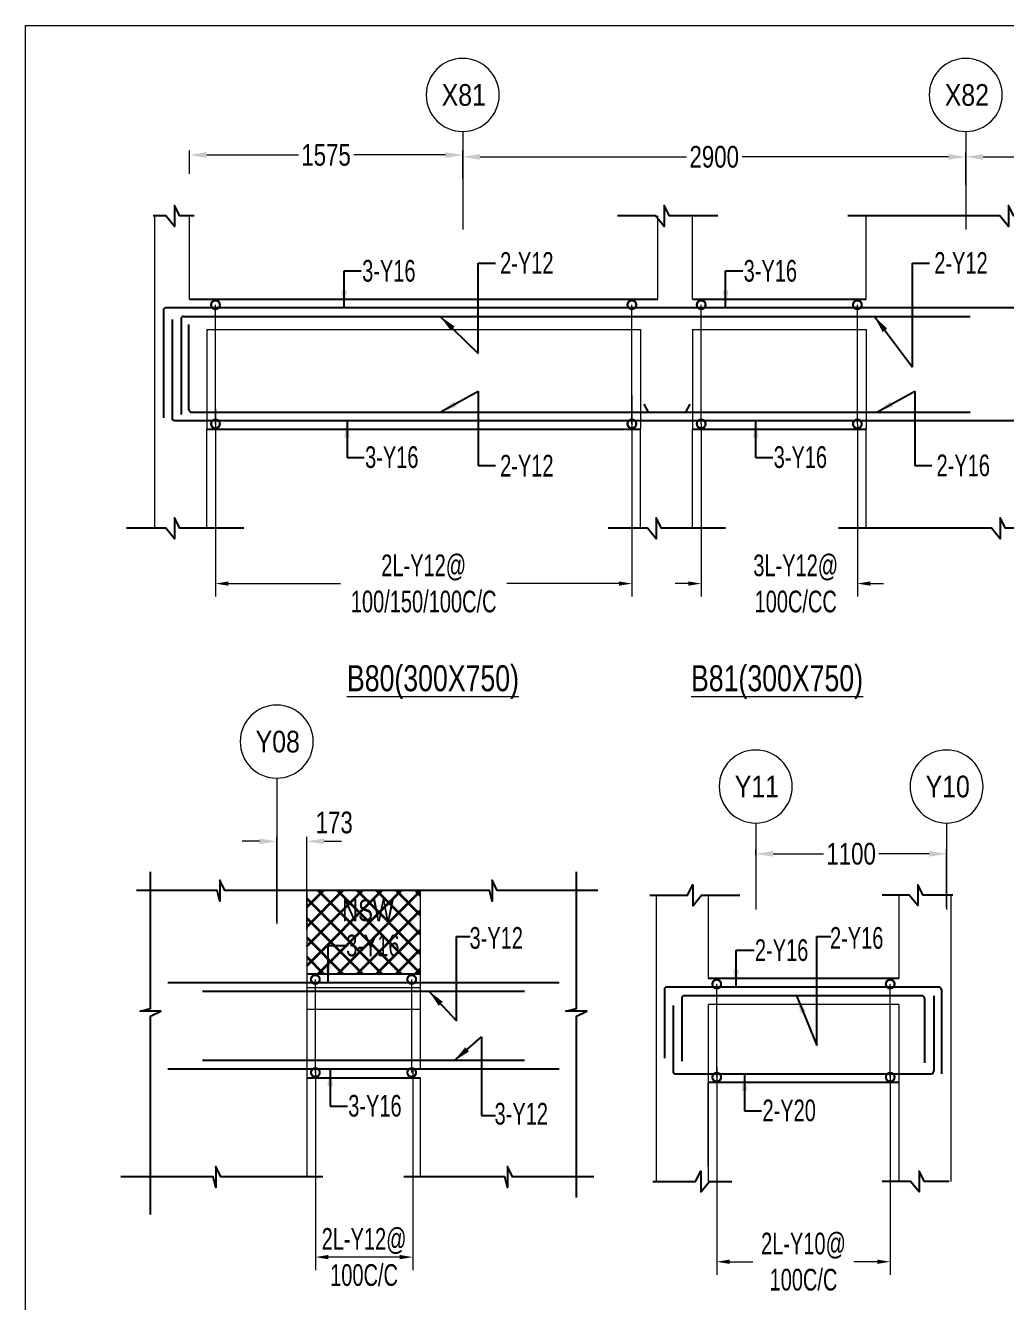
# Model space of a CAD drawing. Header units: millimetres. Extents: x -2697 to 288508, y -1308 to 60928.
# Drawn here: x 83126 to 88775, y 23376 to 30731 of the extents above; entities that cross this region are included whole.
import ezdxf
from ezdxf.enums import TextEntityAlignment as Align

# ---------------------------------------------------------------- set-up
doc = ezdxf.new("R2010")
doc.units = ezdxf.units.MM
doc.header["$LTSCALE"] = 100
for name, pattern in [('ACAD_ISO04W100', [30, 24, -3, 0, -3]), ('CONTINOUS', [0]), ('CONTINU', [0]), ('HIDDEN', [0.375, 0.25, -0.125])]:
    doc.linetypes.add(name, pattern=pattern)
doc.layers.get('Defpoints').update_dxf_attribs({"color": 1, "lineweight": 0})
for name, color, linetype in [('-S-ARROW', 253, 'Continuous'), ('-S-MISC', 8, 'Continuous'), ('-STR-BEAM', 7, 'CONTINU'), ('-STR-REINF', 3, 'Continuous'), ('-STR-TEXT', 6, 'Continuous')]:
    doc.layers.add(name, color=color, linetype=linetype)
for name, color, linetype, lineweight in [('-S-STIRUP', 11, 'Continuous', 9), ('-S-TEXT', 6, 'Continuous', 0), ('-STR-COLUMN', 5, 'HIDDEN', 13), ('-STR-RF-DIM', 252, 'CONTINOUS', 20), ('A-ANNO-GRID-LINE', 252, 'ACAD_ISO04W100', 20), ('A-ANNO-GRID-TEXT', 13, 'Continuous', 15), ('GRID DIM', 252, 'Continuous', 9), ('S-COL HATCH', 9, 'Continuous', 35), ('SEC TEXT', 9, 'Continuous', 18), ('SLAB LINE', 254, 'HIDDEN', 20)]:
    doc.layers.add(name, color=color, linetype=linetype, lineweight=lineweight)
doc.styles.add('BEAM-LS', font='romans.shx', dxfattribs={"width": 0.8})
doc.styles.add('Dim.s & Anno.(Misc.)', font='ARIALN.TTF')
doc.styles.add('SOBHA', font='swisscl.ttf', dxfattribs={"width": 0.9})
doc.styles.add('sobha.sed', font='swisscl.ttf')
doc.dimstyles.new('S-50', dxfattribs={"dimscale": 50, "dimtxt": 2.5, "dimasz": 2, "dimexe": 0.5, "dimexo": 0.25, "dimgap": 0.25, "dimtad": 0, "dimdec": 0, "dimrnd": 0.0005, "dimzin": 0, "dimdsep": 46, "dimtxsty": 'sobha.sed', "dimblk": 'OBLIQUE', "dimcen": 0.09, "dimclrd": 8, "dimclre": 8, "dimclrt": 6, "dimadec": 0, "dimazin": 0, "dimtfac": 1, "dimtdec": 0, "dimtofl": 0, "dimtmove": 2, "dimatfit": 3, "dimfxl": 0.18, "dimtolj": 1, "dimtzin": 0, "dimlwd": -1, "dimlwe": -1, "dimarcsym": 0})
doc.dimstyles.new('S-DIM50', dxfattribs={"dimscale": 50, "dimtxt": 2.5, "dimasz": 1.5, "dimexe": 1.5, "dimexo": 1, "dimgap": 0.5, "dimtad": 0, "dimdec": 0, "dimzin": 0, "dimdsep": 46, "dimtxsty": 'SOBHA', "dimcen": 0.09, "dimclrd": 256, "dimclre": 256, "dimclrt": 6, "dimadec": 5, "dimazin": 0, "dimtfac": 1, "dimtdec": 0, "dimtofl": 0, "dimtmove": 0, "dimatfit": 3, "dimfxl": 0.18, "dimtolj": 1, "dimtzin": 0, "dimlwd": -1, "dimlwe": -1, "dimarcsym": 0})
doc.dimstyles.new('STIRUP', dxfattribs={"dimscale": 50, "dimtxt": 2.5, "dimasz": 2.2, "dimexe": 0, "dimexo": 0, "dimgap": 0.5, "dimtad": 0, "dimdec": 0, "dimzin": 0, "dimdsep": 46, "dimtxsty": 'BEAM-LS', "dimblk": 'DOTSMALL', "dimcen": 0.09, "dimclrd": 256, "dimclre": 256, "dimclrt": 256, "dimadec": 5, "dimazin": 0, "dimtfac": 1, "dimtdec": 0, "dimtofl": 0, "dimtmove": 0, "dimatfit": 3, "dimldrblk": 'DOTSMALL', "dimfxl": 0, "dimfxlon": 1, "dimtolj": 1, "dimtzin": 0, "dimlwd": -1, "dimlwe": -1, "dimarcsym": 0})

# ---------------------------------------------------------------- blocks, each defined once
blk = doc.blocks.new('_Oblique')
at = {"color": 0, "linetype": 'ByBlock', "lineweight": -2}
blk.add_line((-0.5, -0.5), (0.5, 0.5), dxfattribs=at)
blk = doc.blocks.new('*D182')
at = {"layer": '-STR-RF-DIM', "transparency": 16777216}
for p, q in [((87110.9, 24725.6), (87110.9, 23529.8)), ((88111.1, 24680.4), (88111.1, 23529.8)), ((87185.9, 23604.8), (87319.9, 23604.8)), ((88036.1, 23604.8), (87902.1, 23604.8))]:
    blk.add_line(p, q, dxfattribs=at)
for points in [[(87185.9, 23617.3), (87185.9, 23592.3), (87110.9, 23604.8)], [(88036.1, 23617.3), (88036.1, 23592.3), (88111.1, 23604.8)]]:
    blk.add_solid(points, dxfattribs=at)
at = {"layer": 'Defpoints', "color": 0, "transparency": 16777216}
for p in [(87110.9, 24725.6, 178586.6), (88111.1, 24680.4, 0), (88111.1, 23604.8)]:
    blk.add_point(p, dxfattribs=at)
at = {"layer": '-STR-RF-DIM', "color": 6, "transparency": 16777216, "insert": (87611, 23604.8), "char_height": 125, "attachment_point": 5, "style": 'SOBHA'}
blk.add_mtext('\\A1;2L-Y10@\\P100C/C', dxfattribs=at)
blk = doc.blocks.new('_DotSmall')
at = {"color": 0, "linetype": 'ByBlock', "const_width": 0.5}
blk.add_lwpolyline([(-0.0625, 0, 1), (0.0625, 0, 1)], format="xyb", close=True, dxfattribs=at)
blk = doc.blocks.new('*D183')
at = {"layer": '-S-STIRUP', "ltscale": 100, "transparency": 16777216}
blk.add_line((87110.9, 24668.6), (87110.9, 25205.4), dxfattribs=at)
at = {"layer": 'Defpoints', "color": 0, "linetype": 'CONTINU', "ltscale": 100, "transparency": 16777216}
for p in [(87110.9, 25205.4), (87110.9, 25205.4), (87110.9, 24668.6)]:
    blk.add_point(p, dxfattribs=at)
at = {"layer": '-S-STIRUP', "linetype": 'CONTINU', "ltscale": 100, "transparency": 16777216, "xscale": 100, "yscale": 100, "zscale": 100}
for p, rotation in [((87110.9, 25205.4), 90), ((87110.9, 24668.6), 270)]:
    blk.add_blockref('_DotSmall', p, dxfattribs=dict(at, rotation=rotation))
blk = doc.blocks.new('*D184')
at = {"layer": '-S-STIRUP', "ltscale": 100, "transparency": 16777216}
blk.add_line((88111.1, 24668.6), (88111.1, 25205.4), dxfattribs=at)
at = {"layer": 'Defpoints', "color": 0, "linetype": 'CONTINU', "ltscale": 100, "transparency": 16777216}
for p in [(88111.1, 25205.4), (88111.1, 25205.4), (88111.1, 24668.6)]:
    blk.add_point(p, dxfattribs=at)
at = {"layer": '-S-STIRUP', "linetype": 'CONTINU', "ltscale": 100, "transparency": 16777216, "xscale": 100, "yscale": 100, "zscale": 100}
for p, rotation in [((88111.1, 25205.4), 90), ((88111.1, 24668.6), 270)]:
    blk.add_blockref('_DotSmall', p, dxfattribs=dict(at, rotation=rotation))
blk = doc.blocks.new('A-SYMB_Grid')
blk.add_circle((0, 0), 4.21)
at = {"style": 'Dim.s & Anno.(Misc.)'}
blk.add_attdef('GRID', text='', height=3, dxfattribs=at).set_placement((0, 0), align=Align.MIDDLE_CENTER)
blk = doc.blocks.new('*D289')
at = {"layer": 'Defpoints', "color": 0, "transparency": 16777216}
for p in [(87335.7, 25936.2, 0), (88435.7, 25955.9), (88435.7, 25634.6, 0)]:
    blk.add_point(p, dxfattribs=at)
at = {"layer": 'GRID DIM', "transparency": 16777216}
for p, q in [((87335.7, 25948.7), (87335.7, 25980.9)), ((88435.7, 25647.1), (88435.7, 25980.9)), ((87435.7, 25955.9), (87726.3, 25955.9)), ((88335.7, 25955.9), (88045.1, 25955.9))]:
    blk.add_line(p, q, dxfattribs=at)
for points in [[(87435.7, 25972.6), (87435.7, 25939.3), (87335.7, 25955.9)], [(88335.7, 25972.6), (88335.7, 25939.3), (88435.7, 25955.9)]]:
    blk.add_solid(points, dxfattribs=at)
at = {"layer": 'GRID DIM', "color": 13, "transparency": 16777216, "insert": (87885.7, 25955.9), "char_height": 125, "attachment_point": 5, "style": 'sobha.sed'}
blk.add_mtext('\\A1;1100', dxfattribs=at)
blk = doc.blocks.new('*D539')
at = {"layer": '-STR-RF-DIM', "transparency": 16777216}
for p, q in [((85358.8, 24715.1), (85358.8, 23556.5)), ((84797.3, 24707.1), (84797.3, 23556.5)), ((85283.8, 23631.5), (84872.3, 23631.5))]:
    blk.add_line(p, q, dxfattribs=at)
for points in [[(84872.3, 23644), (84872.3, 23619), (84797.3, 23631.5)], [(85283.8, 23644), (85283.8, 23619), (85358.8, 23631.5)]]:
    blk.add_solid(points, dxfattribs=at)
at = {"layer": 'Defpoints', "color": 0, "transparency": 16777216}
for p in [(85358.8, 24715.1, 0), (84797.3, 24707.1, 0), (84797.3, 23631.5)]:
    blk.add_point(p, dxfattribs=at)
at = {"layer": '-STR-RF-DIM', "color": 6, "transparency": 16777216, "insert": (85078, 23631.5), "char_height": 125, "attachment_point": 5, "style": 'SOBHA'}
blk.add_mtext('\\A1;2L-Y12@\\P100C/C', dxfattribs=at)
blk = doc.blocks.new('*D540')
at = {"layer": '-S-STIRUP', "ltscale": 100, "transparency": 16777216}
blk.add_line((85352.5, 24695.4), (85352.5, 25232.1), dxfattribs=at)
at = {"layer": 'Defpoints', "color": 0, "linetype": 'CONTINU', "ltscale": 100, "transparency": 16777216}
for p in [(85352.5, 25232.1), (85352.5, 25232.1), (85352.5, 24695.4)]:
    blk.add_point(p, dxfattribs=at)
at = {"layer": '-S-STIRUP', "linetype": 'CONTINU', "ltscale": 100, "transparency": 16777216, "xscale": 100, "yscale": 100, "zscale": 100}
for p, rotation in [((85352.5, 25232.1), 90), ((85352.5, 24695.4), 270)]:
    blk.add_blockref('_DotSmall', p, dxfattribs=dict(at, rotation=rotation))
blk = doc.blocks.new('*D541')
at = {"layer": '-S-STIRUP', "ltscale": 100, "transparency": 16777216}
blk.add_line((84797.3, 24695.4), (84797.3, 25232.1), dxfattribs=at)
at = {"layer": 'Defpoints', "color": 0, "linetype": 'CONTINU', "ltscale": 100, "transparency": 16777216}
for p in [(84797.3, 25232.1), (84797.3, 25232.1), (84797.3, 24695.4)]:
    blk.add_point(p, dxfattribs=at)
at = {"layer": '-S-STIRUP', "linetype": 'CONTINU', "ltscale": 100, "transparency": 16777216, "xscale": 100, "yscale": 100, "zscale": 100}
for p, rotation in [((84797.3, 25232.1), 90), ((84797.3, 24695.4), 270)]:
    blk.add_blockref('_DotSmall', p, dxfattribs=dict(at, rotation=rotation))
blk = doc.blocks.new('*D542')
at = {"layer": 'Defpoints', "color": 0, "transparency": 16777216}
for p in [(84574.4, 26028.2), (84574.4, 25552.4), (84747.3, 25504.7)]:
    blk.add_point(p, dxfattribs=at)
at = {"layer": 'GRID DIM', "transparency": 16777216}
for p, q in [((84574.4, 25564.9), (84574.4, 26053.2)), ((84747.3, 25517.2), (84747.3, 26053.2)), ((84474.4, 26028.2), (84374.4, 26028.2)), ((84847.3, 26028.2), (84947.3, 26028.2))]:
    blk.add_line(p, q, dxfattribs=at)
for points in [[(84474.4, 26044.9), (84474.4, 26011.6), (84574.4, 26028.2)], [(84847.3, 26044.9), (84847.3, 26011.6), (84747.3, 26028.2)]]:
    blk.add_solid(points, dxfattribs=at)
at = {"layer": 'GRID DIM', "color": 13, "transparency": 16777216, "insert": (84905.9, 26136), "char_height": 125, "attachment_point": 5, "style": 'sobha.sed'}
blk.add_mtext('\\A1;173', dxfattribs=at)
blk = doc.blocks.new('*D627')
at = {"layer": 'Defpoints', "color": 0, "transparency": 16777216}
for p in [(85646.5, 29984.3), (84071.4, 29863.5), (85646.5, 29837.3)]:
    blk.add_point(p, dxfattribs=at)
at = {"layer": 'GRID DIM', "transparency": 16777216}
for p, q in [((84071.4, 29876), (84071.4, 30009.3)), ((85646.5, 29849.8), (85646.5, 30009.3)), ((84171.4, 29984.3), (84699.7, 29984.3)), ((85546.5, 29984.3), (85018.2, 29984.3))]:
    blk.add_line(p, q, dxfattribs=at)
for points in [[(84171.4, 30000.9), (84171.4, 29967.6), (84071.4, 29984.3)], [(85546.5, 30000.9), (85546.5, 29967.6), (85646.5, 29984.3)]]:
    blk.add_solid(points, dxfattribs=at)
at = {"layer": 'GRID DIM', "color": 13, "transparency": 16777216, "insert": (84859, 29984.3), "char_height": 125, "attachment_point": 5, "style": 'sobha.sed'}
blk.add_mtext('\\A1;1575', dxfattribs=at)
blk = doc.blocks.new('*D628')
at = {"layer": 'Defpoints', "color": 0, "transparency": 16777216}
for p in [(88546.5, 29973.3), (85646.5, 29918), (88546.5, 29799.1)]:
    blk.add_point(p, dxfattribs=at)
at = {"layer": 'GRID DIM', "transparency": 16777216}
for p, q in [((85646.5, 29930.5), (85646.5, 29998.3)), ((85746.5, 29973.3), (86935.7, 29973.3)), ((88446.5, 29973.3), (87257.3, 29973.3)), ((88546.5, 29811.6), (88546.5, 29998.3))]:
    blk.add_line(p, q, dxfattribs=at)
for points in [[(85746.5, 29990), (85746.5, 29956.6), (85646.5, 29973.3)], [(88446.5, 29990), (88446.5, 29956.6), (88546.5, 29973.3)]]:
    blk.add_solid(points, dxfattribs=at)
at = {"layer": 'GRID DIM', "color": 13, "transparency": 16777216, "insert": (87096.5, 29973.3), "char_height": 125, "attachment_point": 5, "style": 'sobha.sed'}
blk.add_mtext('\\A1;2900', dxfattribs=at)
blk = doc.blocks.new('*D629')
at = {"layer": 'Defpoints', "color": 0, "transparency": 16777216}
for p in [(91996.5, 29973.3), (88546.5, 29918), (91996.5, 29799.1)]:
    blk.add_point(p, dxfattribs=at)
at = {"layer": 'GRID DIM', "transparency": 16777216}
for p, q in [((88546.5, 29930.5), (88546.5, 29998.3)), ((88646.5, 29973.3), (90110.6, 29973.3)), ((91896.5, 29973.3), (90432.4, 29973.3)), ((91996.5, 29811.6), (91996.5, 29998.3))]:
    blk.add_line(p, q, dxfattribs=at)
for points in [[(88646.5, 29990), (88646.5, 29956.6), (88546.5, 29973.3)], [(91896.5, 29990), (91896.5, 29956.6), (91996.5, 29973.3)]]:
    blk.add_solid(points, dxfattribs=at)
at = {"layer": 'GRID DIM', "color": 13, "transparency": 16777216, "insert": (90271.5, 29973.3), "char_height": 125, "attachment_point": 5, "style": 'sobha.sed'}
blk.add_mtext('\\A1;3450', dxfattribs=at)
blk = doc.blocks.new('*D609')
at = {"layer": '-S-STIRUP', "ltscale": 100, "transparency": 16777216}
blk.add_line((84221.4, 28434.3), (84221.4, 29121), dxfattribs=at)
at = {"layer": 'Defpoints', "color": 0, "linetype": 'CONTINU', "ltscale": 100, "transparency": 16777216}
for p in [(84221.4, 29121), (84221.4, 29121), (84221.4, 28434.3)]:
    blk.add_point(p, dxfattribs=at)
at = {"layer": '-S-STIRUP', "linetype": 'CONTINU', "ltscale": 100, "transparency": 16777216, "xscale": 100, "yscale": 100, "zscale": 100}
for p, rotation in [((84221.4, 29121), 90), ((84221.4, 28434.3), 270)]:
    blk.add_blockref('_DotSmall', p, dxfattribs=dict(at, rotation=rotation))
blk = doc.blocks.new('*D610')
at = {"layer": '-S-STIRUP', "ltscale": 100, "transparency": 16777216}
blk.add_line((87021.4, 28434.3), (87021.4, 29121), dxfattribs=at)
at = {"layer": 'Defpoints', "color": 0, "linetype": 'CONTINU', "ltscale": 100, "transparency": 16777216}
for p in [(87021.4, 29121), (87021.4, 29121), (87021.4, 28434.3)]:
    blk.add_point(p, dxfattribs=at)
at = {"layer": '-S-STIRUP', "linetype": 'CONTINU', "ltscale": 100, "transparency": 16777216, "xscale": 100, "yscale": 100, "zscale": 100}
for p, rotation in [((87021.4, 29121), 90), ((87021.4, 28434.3), 270)]:
    blk.add_blockref('_DotSmall', p, dxfattribs=dict(at, rotation=rotation))
blk = doc.blocks.new('*D619')
at = {"layer": '-S-STIRUP', "ltscale": 100, "transparency": 16777216}
blk.add_line((87921.7, 28434.3), (87921.7, 29121), dxfattribs=at)
at = {"layer": 'Defpoints', "color": 0, "linetype": 'CONTINU', "ltscale": 100, "transparency": 16777216}
for p in [(87921.7, 29121), (87921.7, 29121), (87921.7, 28434.3)]:
    blk.add_point(p, dxfattribs=at)
at = {"layer": '-S-STIRUP', "linetype": 'CONTINU', "ltscale": 100, "transparency": 16777216, "xscale": 100, "yscale": 100, "zscale": 100}
for p, rotation in [((87921.7, 29121), 90), ((87921.7, 28434.3), 270)]:
    blk.add_blockref('_DotSmall', p, dxfattribs=dict(at, rotation=rotation))
blk = doc.blocks.new('*D620')
at = {"layer": '-S-STIRUP', "ltscale": 100, "transparency": 16777216}
blk.add_line((86621.7, 28434.3), (86621.7, 29121), dxfattribs=at)
at = {"layer": 'Defpoints', "color": 0, "linetype": 'CONTINU', "ltscale": 100, "transparency": 16777216}
for p in [(86621.7, 29121), (86621.7, 29121), (86621.7, 28434.3)]:
    blk.add_point(p, dxfattribs=at)
at = {"layer": '-S-STIRUP', "linetype": 'CONTINU', "ltscale": 100, "transparency": 16777216, "xscale": 100, "yscale": 100, "zscale": 100}
for p, rotation in [((86621.7, 29121), 90), ((86621.7, 28434.3), 270)]:
    blk.add_blockref('_DotSmall', p, dxfattribs=dict(at, rotation=rotation))
blk = doc.blocks.new('*D621')
at = {"layer": '-STR-RF-DIM', "transparency": 16777216}
for p, q in [((86621.7, 28597.3), (86621.7, 27438.9)), ((84221.4, 28522), (84221.4, 27438.9)), ((84296.4, 27513.9), (84942.4, 27513.9)), ((86546.7, 27513.9), (85900.8, 27513.9))]:
    blk.add_line(p, q, dxfattribs=at)
for points in [[(84296.4, 27526.4), (84296.4, 27501.4), (84221.4, 27513.9)], [(86546.7, 27526.4), (86546.7, 27501.4), (86621.7, 27513.9)]]:
    blk.add_solid(points, dxfattribs=at)
at = {"layer": 'Defpoints', "color": 0, "transparency": 16777216}
for p in [(86621.7, 28597.3, 178586.6), (84221.4, 28522, 0), (84221.4, 27513.9)]:
    blk.add_point(p, dxfattribs=at)
at = {"layer": '-STR-RF-DIM', "color": 6, "transparency": 16777216, "insert": (85421.6, 27513.9), "char_height": 125, "attachment_point": 5, "style": 'SOBHA'}
blk.add_mtext('\\A1;2L-Y12@\\P100/150/100C/C', dxfattribs=at)
blk = doc.blocks.new('*D622')
at = {"layer": '-STR-RF-DIM', "transparency": 16777216}
for p, q in [((87021.4, 28434.3), (87021.4, 27438.9)), ((87921.7, 28434.4), (87921.7, 27438.9)), ((86946.4, 27513.9), (86871.4, 27513.9)), ((87996.7, 27513.9), (88071.7, 27513.9))]:
    blk.add_line(p, q, dxfattribs=at)
for points in [[(86946.4, 27526.4), (86946.4, 27501.4), (87021.4, 27513.9)], [(87996.7, 27526.4), (87996.7, 27501.4), (87921.7, 27513.9)]]:
    blk.add_solid(points, dxfattribs=at)
at = {"layer": 'Defpoints', "color": 0, "transparency": 16777216}
for p in [(87021.4, 28434.3, 0), (87921.7, 28434.4, 178586.6), (87021.4, 27513.9)]:
    blk.add_point(p, dxfattribs=at)
at = {"layer": '-STR-RF-DIM', "color": 6, "transparency": 16777216, "insert": (87566.2, 27513.9), "char_height": 125, "attachment_point": 5, "style": 'SOBHA'}
blk.add_mtext('\\A1;3L-Y12@\\P100C/CC', dxfattribs=at)

msp = doc.modelspace()

# ---------------------------------------------------------------- hatches: boundary and pattern name
at = {"layer": 'S-COL HATCH'}
h = msp.add_hatch(dxfattribs=at)
h.set_pattern_fill('ANSI37', color=8, scale=25)
h.set_pattern_definition([(45, (263479.53, -26300.28), (-56.1266, 56.1266), []), (135, (263479.53, -26300.28), (-56.1266, -56.1266), [])])
h.paths.add_polyline_path([(84747.31, 25265.1), (85402.26, 25265.1), (85402.26, 25744.2), (84747.31, 25744.2)])

# ---------------------------------------------------------------- linework, layer by layer
at = {"layer": '-S-MISC', "linetype": 'ByBlock', "ltscale": 1000}
for points in [[(84098.45, 29633.1), (84016.47, 29633.1), (83985.6, 29692.76), (83985.6, 29572.59), (83935.75, 29633.1), (83861.37, 29633.1)], [(87117.69, 29633.1), (86839.46, 29633.1), (86808.59, 29692.76), (86808.59, 29572.59), (86758.74, 29633.1), (86539.56, 29633.1)], [(90116.41, 29633.1), (88822.74, 29633.1), (88791.87, 29692.76), (88791.87, 29572.59), (88742.02, 29633.1), (87867.56, 29633.1)], [(84384.95, 27833.1), (84016.72, 27833.1), (83985.86, 27892.76), (83985.86, 27772.59), (83936, 27833.1), (83708.82, 27833.1)], [(87160.91, 27833.1), (86792.68, 27833.1), (86761.81, 27892.76), (86761.81, 27772.59), (86711.96, 27833.1), (86484.78, 27833.1)], [(90159.63, 27833.1), (88775.96, 27833.1), (88745.09, 27892.76), (88745.09, 27772.59), (88695.24, 27833.1), (87812.77, 27833.1)]]:
    msp.add_lwpolyline(points, dxfattribs=at)
for points, elevation in [([(83847.31, 23876.25), (83847.31, 25020.86), (83906.97, 25049.33), (83786.8, 25049.33), (83847.31, 25064.48), (83847.31, 25852.3)], 0), ([(86302.26, 23974.2), (86302.26, 25020.86), (86361.92, 25049.33), (86241.75, 25049.33), (86302.26, 25064.48), (86302.26, 25852.3)], 0), ([(85402.26, 25744.2), (84275.25, 25744.2), (84246.78, 25803.86), (84246.78, 25683.7), (84231.63, 25744.2), (83765.72, 25744.2)], 0), ([(86424.69, 25744.2), (85844.78, 25744.2), (85816.31, 25803.86), (85816.31, 25683.7), (85801.16, 25744.2), (85306.42, 25744.2)], 0), ([(86725.93, 25717.45), (86942.47, 25717.45), (86973.33, 25777.11), (86973.33, 25656.95), (87023.19, 25717.45), (87244.39, 25717.45)], 178586.59), ([(88471.05, 25718.04), (88301.62, 25718.04), (88270.75, 25777.7), (88270.75, 25657.54), (88220.9, 25718.04), (88065.23, 25718.04)], 178586.59), ([(84841.12, 24094.2), (84251.79, 24094.2), (84223.32, 24153.86), (84223.32, 24033.7), (84208.17, 24094.2), (83675.18, 24094.2)], 0), ([(86403.21, 24094.2), (85933.03, 24094.2), (85904.57, 24153.86), (85904.57, 24033.7), (85889.42, 24094.2), (85306.42, 24094.2)], 0), ([(86742.39, 24067.45), (86989.25, 24067.45), (87020.12, 24127.11), (87020.12, 24006.95), (87069.97, 24067.45), (87197.15, 24067.45)], 178586.59), ([(88450.66, 24067.82), (88308.29, 24067.82), (88277.42, 24127.48), (88277.42, 24007.31), (88227.57, 24067.82), (88065.23, 24067.82)], 178586.59)]:
    msp.add_lwpolyline(points, dxfattribs=dict(at, elevation=elevation))
at = {"layer": '-STR-BEAM'}
for p, q in [((84071.44, 29154), (86771.44, 29154)), ((86971.44, 29154), (87971.44, 29154)), ((84171.44, 28404), (86671.44, 28404)), ((86971.44, 28404), (87971.44, 28404)), ((84747.31, 25265.1, 0), (85402.26, 25265.1, 0)), ((88161.08, 25238.35, 178586.59), (87061.08, 25238.35, 178586.59)), ((84747.31, 24665.1, 0), (85402.26, 24665.1, 0)), ((88161.08, 24638.35, 178586.59), (87061.08, 24638.35, 178586.59))]:
    msp.add_line(p, q, dxfattribs=at)
at = {"layer": '-STR-COLUMN', "linetype": 'Continuous', "ltscale": 10}
for p, q in [((83871.44, 28404), (83871.44, 29633.1)), ((84071.44, 29154), (84071.44, 29633.1)), ((86771.44, 29154), (86771.44, 29633.1)), ((86971.44, 29154), (86971.44, 29633.1)), ((87971.44, 29154), (87971.44, 29633.1)), ((83871.44, 27833.1), (83871.44, 28404)), ((84171.44, 27833.1), (84171.44, 28404)), ((86671.44, 27833.1), (86671.44, 28404)), ((86971.44, 27833.1), (86971.44, 28404)), ((87971.44, 27833.1), (87971.44, 28404)), ((84747.31, 25744.2, 0), (84747.31, 25265.1, 0)), ((85402.26, 25744.2, 0), (85402.26, 25265.1, 0)), ((86761.08, 25717.45, 178586.59), (86761.08, 24067.45, 178586.59)), ((87061.08, 25717.45, 178586.59), (87061.08, 25238.35, 178586.59)), ((88161.08, 25717.45, 178586.59), (88161.08, 25238.35, 178586.59)), ((88461.08, 25717.45, 178586.59), (88461.08, 24067.45, 178586.59)), ((84747.31, 24665.1, 0), (84747.31, 24094.2, 0)), ((85402.26, 24665.1, 0), (85402.26, 24094.2, 0)), ((87061.08, 24638.35, 178586.59), (87061.08, 24067.45, 178586.59)), ((87061.08, 24638.35, 178586.59), (87061.08, 24067.45, 178586.59)), ((87061.08, 24156.54, 178586.59), (87061.08, 24635.64, 178586.59)), ((88161.08, 24638.35, 178586.59), (88161.08, 24067.45, 178586.59))]:
    msp.add_line(p, q, dxfattribs=at)
at = {"layer": '-STR-REINF', "ltscale": 10}
for p, q in [((83921.33, 29089, 0), (83921.33, 28469.7, 0)), ((99726.3, 29104, 0), (83936.33, 29104, 0)), ((84037.9, 29054, 0), (88571.31, 29054, 0)), ((83971.33, 29035.08, 0), (83971.33, 28469, 0)), ((84022.9, 29039, 0), (84022.9, 28487.55, 0)), ((84068.78, 28516.29, 0), (84068.78, 29008.13, 0)), ((86717.87, 28501.29, 0), (86692.31, 28548.5)), ((86933.17, 28501.29, 0), (86958.73, 28548.5)), ((84083.78, 28501.29, 0), (88571.31, 28501.29, 0)), ((83986.33, 28454, 0), (99676.3, 28454, 0)), ((83947.31, 25215.1, 0), (86202.26, 25215.1, 0)), ((84147.31, 25165.1, 0), (86002.26, 25165.1, 0)), ((86809.08, 25173.35, 178586.59), (86809.08, 24777.52, 178586.59)), ((88390.67, 25188.35, 178586.59), (86824.08, 25188.35, 178586.59)), ((88405.67, 25173.35, 178586.59), (88405.67, 24687.69, 178586.59)), ((86859.08, 25082.52, 178586.59), (86859.08, 24703.35, 178586.59)), ((86909.08, 25123.35, 178586.59), (86909.08, 24760.39, 178586.59)), ((88292.75, 25138.35, 178586.59), (86924.08, 25138.35, 178586.59)), ((88307.75, 25123.35, 178586.59), (88307.75, 24752.13, 178586.59)), ((88362.35, 25138.35, 178586.59), (88362.35, 24703.35, 178586.59)), ((86202.26, 24715.1, 0), (83947.31, 24715.1, 0)), ((86002.26, 24765.1, 0), (84147.31, 24765.1, 0)), ((86874.08, 24688.35, 178586.59), (88347.35, 24688.35, 178586.59))]:
    msp.add_line(p, q, dxfattribs=at)
for centre, start, end in [((83936.33, 29089, 0), 90, 180), ((84037.9, 29039, 0), 90, 180), ((83986.33, 28469, 0), 180, 270), ((84083.78, 28516.29, 0), 180, 270), ((86824.08, 25173.35, 178586.59), 90, 180), ((88390.67, 25173.35, 178586.59), 0, 90), ((86924.08, 25123.35, 178586.59), 90, 180), ((88292.75, 25123.35, 178586.59), 0, 90), ((86874.08, 24703.35, 178586.59), 180, 270), ((88347.35, 24703.35, 178586.59), 270, 0)]:
    msp.add_arc(centre, 15, start, end, dxfattribs=at)
at = {"layer": 'A-ANNO-GRID-LINE', "ltscale": 40}
for p, q in [((85646.48, 30119.76), (85646.48, 29554.93)), ((88546.48, 30119.76), (88546.48, 29554.93)), ((84574.37, 26392.26, 0), (84574.37, 25552.44, 0)), ((87335.66, 26133.43, 178586.59), (87335.66, 25634.59, 178586.59)), ((88435.66, 26133.43, 178586.59), (88435.66, 25634.59, 178586.59))]:
    msp.add_line(p, q, dxfattribs=at)
at = {"layer": 'Defpoints', "color": 1}
for p, q in [((87061.08, 25717.45, 178586.59), (87061.08, 25238.35, 178586.59)), ((87061.08, 24156.54, 178586.59), (87061.08, 24635.64, 178586.59))]:
    msp.add_line(p, q, dxfattribs=at)
msp.add_lwpolyline([(83126.44, 30730.58), (118187.53, 30730.58), (118187.53, 3561.14), (83126.44, 3561.14)], close=True, dxfattribs=at)
at = {"layer": 'SLAB LINE', "linetype": 'HIDDEN', "ltscale": 0.1}
for p, q in [((84171.44, 28979), (86671.44, 28979)), ((84171.44, 28979), (84171.44, 28404)), ((84171.44, 28979), (86671.44, 28979)), ((86671.44, 28979), (86671.44, 28404)), ((86971.44, 28979), (87971.44, 28979)), ((86971.44, 28979), (86971.44, 28404)), ((87971.44, 28979), (87971.44, 28404)), ((84747.31, 25265.1, 0), (84747.31, 24665.1, 0)), ((85402.26, 25265.1, 0), (85402.26, 24715.1, 0)), ((84747.31, 25185.1, 0), (85402.26, 25185.1, 0)), ((84747.31, 25060.1, 0), (85402.26, 25060.1, 0))]:
    msp.add_line(p, q, dxfattribs=at)
at = {"layer": 'SLAB LINE', "color": 9, "linetype": 'HIDDEN', "ltscale": 0.1}
for p, q in [((88161.08, 25088.35, 178586.59), (87061.08, 25088.35, 178586.59)), ((87061.08, 25088.35, 178586.59), (87061.08, 24638.35, 178586.59)), ((88161.08, 25088.35, 178586.59), (88161.08, 24638.35, 178586.59))]:
    msp.add_line(p, q, dxfattribs=at)

# ---------------------------------------------------------------- block references
at = {"layer": 'A-ANNO-GRID-TEXT'}
ref = msp.add_blockref('A-SYMB_Grid', (85646.48, 30330.39), dxfattribs=dict(at, xscale=-50, yscale=50, zscale=50))
ref.add_attrib('GRID', 'X81', dxfattribs={"layer": '0', "height": 125, "style": 'Dim.s & Anno.(Misc.)'}).set_placement((85652.87, 30330.39), align=Align.MIDDLE_CENTER)
ref = msp.add_blockref('A-SYMB_Grid', (88546.48, 30330.39), dxfattribs=dict(at, xscale=-50, yscale=50, zscale=50))
ref.add_attrib('GRID', 'X82', dxfattribs={"layer": '0', "height": 125, "style": 'Dim.s & Anno.(Misc.)'}).set_placement((88552.87, 30330.39), align=Align.MIDDLE_CENTER)
ref = msp.add_blockref('A-SYMB_Grid', (84574.37, 26602.89, 0), dxfattribs=dict(at, xscale=-50, yscale=50, zscale=50))
ref.add_attrib('GRID', 'Y08', dxfattribs={"layer": '0', "height": 125, "style": 'Dim.s & Anno.(Misc.)'}).set_placement((84580.51, 26602.89, 0), align=Align.MIDDLE_CENTER)
ref = msp.add_blockref('A-SYMB_Grid', (87335.66, 26344.06, 178586.59), dxfattribs=dict(at, xscale=-50, yscale=50, zscale=50))
ref.add_attrib('GRID', 'Y11', dxfattribs={"layer": '0', "height": 125, "style": 'Dim.s & Anno.(Misc.)'}).set_placement((87342.31, 26344.06, 178586.59), align=Align.MIDDLE_CENTER)
ref = msp.add_blockref('A-SYMB_Grid', (88435.66, 26344.06, 178586.59), dxfattribs=dict(at, xscale=-50, yscale=50, zscale=50))
ref.add_attrib('GRID', 'Y10', dxfattribs={"layer": '0', "height": 125, "style": 'Dim.s & Anno.(Misc.)'}).set_placement((88442.31, 26344.06, 178586.59), align=Align.MIDDLE_CENTER)

# ---------------------------------------------------------------- texts
at = {"layer": '-S-TEXT', "color": 6, "style": 'sobha.sed'}
msp.add_text('NSW', height=125, dxfattribs=at).set_placement((84951.11, 25567.84, 178586.59))
at = {"layer": '-STR-TEXT', "color": 6, "char_height": 125, "style": 'SOBHA'}
for s, insert, attachment_point in [('\\A1;2-Y12', (86170.11, 29424.28, -357173.18), 3), ('\\A1;2-Y12', (88672.71, 29424.28, -357173.18), 3), ('\\A1;3-Y16', (85067.09, 29379.27, 0), 1), ('\\A1;3-Y16', (87266.08, 29379.27, 0), 1), ('\\A1;3-Y16', (85083.89, 28178.73, 0), 7), ('\\A1;2-Y12', (86170.11, 28131, -357173.18), 9), ('\\A1;3-Y16', (87439.14, 28178.73, 0), 7), ('\\A1;2-Y16', (88685.73, 28131, -357173.18), 9), ('\\A1;3-Y12', (85993.76, 25533.79, 178586.59), 3), ('\\A1;2-Y16', (88071.6, 25533.79, 178586.59), 3), ('\\A1;3-Y16', (84974.81, 25490.38, 0), 1), ('\\A1;2-Y16', (87331.03, 25463.63, 178586.59), 1), ('\\A1;3-Y16', (84986.78, 24439.83, 0), 7), ('\\A1;3-Y12', (86138.02, 24393.71, 178586.59), 9), ('\\A1;2-Y20', (87374.74, 24413.08, 178586.59), 7)]:
    msp.add_mtext(s, dxfattribs=dict(at, insert=insert, attachment_point=attachment_point))
at = {"layer": 'SEC TEXT', "color": 1, "linetype": 'ByBlock', "style": 'sobha.sed'}
for s, p in [('%%UB80(300X750)', (84979.46, 26893.18, 0)), ('%%UB81(300X750)', (86962.74, 26893.18, 0))]:
    msp.add_text(s, height=150, rotation=0.010721, dxfattribs=at).set_placement(p)

# ---------------------------------------------------------------- dimensions: what is measured, and where the dimension line sits
at = {"layer": '-S-STIRUP', "linetype": 'CONTINU', "ltscale": 100}
for base, p1, p2, picture, middle in [((84221.44, 29121), (84221.44, 28434.29), (84221.44, 29121), '*D609', (84221.44, 28777.64)), ((86621.69, 29121, 178586.59), (86621.69, 28434.29, 178586.59), (86621.69, 29121, 178586.59), '*D620', (86621.69, 28777.64, 178586.59)), ((87021.44, 29121), (87021.44, 28434.29), (87021.44, 29121), '*D610', (87021.44, 28777.64)), ((87921.69, 29121, 178586.59), (87921.69, 28434.29, 178586.59), (87921.69, 29121, 178586.59), '*D619', (87921.69, 28777.64, 178586.59)), ((84797.31, 25232.1, 0), (84797.31, 24695.39, 0), (84797.31, 25232.1, 0), '*D541', (84797.31, 24963.75, 0)), ((85352.51, 25232.1, 178586.59), (85352.51, 24695.39, 178586.59), (85352.51, 25232.1, 178586.59), '*D540', (85352.51, 24963.75, 178586.59)), ((87110.92, 25205.35, 357173.18), (87110.92, 24668.64, 357173.18), (87110.92, 25205.35, 357173.18), '*D183', (87110.92, 24937, 357173.18)), ((88111.08, 25205.35, 178586.59), (88111.08, 24668.64, 178586.59), (88111.08, 25205.35, 178586.59), '*D184', (88111.08, 24937, 178586.59))]:
    dim = msp.add_linear_dim(base=base, p1=p1, p2=p2, angle=90, text=' ', dimstyle='STIRUP', override={"dimasz": 2}, dxfattribs=at)
    dim.commit()
    dim.dimension.update_dxf_attribs({"geometry": picture, "text_midpoint": middle})
at = {"layer": '-STR-RF-DIM'}
dim = msp.add_linear_dim(base=(84221.44, 27513.9, 0), p1=(86621.69, 28597.28, 178586.59), p2=(84221.44, 28522.03), angle=180, text='2L-Y12@\\P100/150/100C/C', dimstyle='S-DIM50', override={"dimscale": 1, "dimtxt": 125, "dimasz": 75, "dimexe": 75, "dimexo": 0, "dimgap": 25, "dimsah": 1, "dimcen": 4.5, "dimfxl": 75}, dxfattribs=at)
dim.commit()
dim.dimension.update_dxf_attribs({"geometry": '*D621', "text_midpoint": (85421.57, 27513.9, 0)})
for base, p1, p2, text, picture, middle in [((87021.44, 27513.9, 0), (87921.69, 28434.43, 178586.59), (87021.44, 28434.29), '3L-Y12@\\P100C/CC', '*D622', (87566.2, 27513.9, 0)), ((84797.31, 23631.53, 0), (85358.76, 24715.1, 0), (84797.31, 24707.1, 0), '2L-Y12@\\P100C/C', '*D539', (85078.03, 23631.53, 0))]:
    dim = msp.add_linear_dim(base=base, p1=p1, p2=p2, angle=180, text=text, dimstyle='S-DIM50', override={"dimscale": 1, "dimtxt": 125, "dimasz": 75, "dimexe": 75, "dimexo": 0, "dimgap": 25, "dimsah": 1, "dimcen": 4.5, "dimfxl": 75}, dxfattribs=at)
    dim.commit()
    dim.dimension.update_dxf_attribs({"geometry": picture, "text_midpoint": middle, "dimtype": 160})
dim = msp.add_linear_dim(base=(88111.08, 23604.77, 178586.59), p1=(87110.92, 24725.58, 357173.18), p2=(88111.08, 24680.35, 178586.59), text='2L-Y10@\\P100C/C', dimstyle='S-DIM50', override={"dimscale": 1, "dimtxt": 125, "dimasz": 75, "dimexe": 75, "dimexo": 0, "dimgap": 25, "dimsah": 1, "dimcen": 4.5, "dimfxl": 75}, dxfattribs=at)
dim.commit()
dim.dimension.update_dxf_attribs({"geometry": '*D182', "text_midpoint": (87611, 23604.77, 178586.59)})
at = {"layer": 'GRID DIM'}
for base, p1, p2, picture, middle in [((85646.48, 29984.25), (84071.44, 29863.55), (85646.48, 29837.35), '*D627', (84858.96, 29984.25)), ((88546.48, 29973.31), (85646.48, 29917.95), (88546.48, 29799.08), '*D628', (87096.48, 29973.31)), ((91996.49, 29973.31), (88546.48, 29917.95), (91996.49, 29799.08), '*D629', (90271.48, 29973.31)), ((88435.66, 25955.94, 178586.59), (87335.66, 25936.17, 178586.59), (88435.66, 25634.59, 178586.59), '*D289', (87885.66, 25955.94, 178586.59))]:
    dim = msp.add_linear_dim(base=base, p1=p1, p2=p2, dimstyle='S-50', override={"dimsah": 1, "dimclrd": 256, "dimclre": 256, "dimclrt": 13, "dimtmove": 1}, dxfattribs=at)
    dim.commit()
    dim.dimension.update_dxf_attribs({"geometry": picture, "text_midpoint": middle})
dim = msp.add_linear_dim(base=(84574.37, 26028.22, 0), p1=(84747.31, 25504.65, 0), p2=(84574.37, 25552.44, 0), dimstyle='S-50', override={"dimsah": 1, "dimclrd": 256, "dimclre": 256, "dimclrt": 13}, dxfattribs=at)
dim.commit()
dim.dimension.update_dxf_attribs({"geometry": '*D542', "text_midpoint": (84905.89, 26135.98, 0), "dimtype": 160})

# ---------------------------------------------------------------- leaders
at = {"layer": '-S-ARROW'}
for points in [[(85517.32, 29054, -357173.18), (85736.52, 28839.58, -357173.18), (85736.52, 29361.46, -357173.18), (85834.93, 29361.46, -357173.18)], [(88019.92, 29054, -357173.18), (88239.12, 28761.69, -357173.18), (88239.12, 29361.46, -357173.18), (88337.53, 29361.46, -357173.18)], [(85517.32, 28501.29, -357173.18), (85736.52, 28623.65, -357173.18), (85736.52, 28193.82, -357173.18), (85834.93, 28193.82, -357173.18)], [(88032.94, 28501.29, -357173.18), (88252.13, 28623.65, -357173.18), (88252.13, 28193.82, -357173.18), (88350.55, 28193.82, -357173.18)], [(85452.17, 25165.1, 178586.59), (85610.02, 24993.88, 178586.59), (85610.02, 25480.5, 178586.59), (85690.55, 25480.5, 178586.59)], [(87572.38, 25134.48, 178586.59), (87687.86, 24851.88, 178586.59), (87687.86, 25480.5, 178586.59), (87768.39, 25480.5, 178586.59)], [(85596.42, 24762.39, 178586.59), (85754.28, 24900.43, 178586.59), (85754.28, 24446.99, 178586.59), (85834.81, 24446.99, 178586.59)]]:
    msp.add_leader(points, dimstyle='S-50', override={"dimasz": 2, "dimgap": 0.1, "dimtad": 0}, dxfattribs=at)
at = {"layer": '-S-ARROW', "annotation_type": 0, "has_hookline": 1, "hookline_direction": 1}
for points, text_width in [([(84963.05, 29104, 0), (84963.05, 29316.77, 0), (85062.09, 29316.77, 0)], 318.41), ([(87162.04, 29104, 0), (87162.04, 29316.77, 0), (87261.08, 29316.77, 0)], 318.41), ([(84979.85, 28454, 0), (84979.85, 28241.23, 0), (85078.89, 28241.23, 0)], 318.41), ([(87335.1, 28454, 0), (87335.1, 28241.23, 0), (87434.14, 28241.23, 0)], 318.41), ([(84870.77, 25215.1, 0), (84870.77, 25427.88, 0), (84969.81, 25427.88, 0)], 318.41), ([(87222.7, 25188.35, 178586.59), (87222.7, 25401.13, 178586.59), (87326.03, 25401.13, 178586.59)], 318.18), ([(84882.74, 24715.1, 0), (84882.74, 24502.33, 0), (84981.78, 24502.33, 0)], 318.41), ([(87270.7, 24688.35, 178586.59), (87270.7, 24475.58, 178586.59), (87369.74, 24475.58, 178586.59)], 318.18)]:
    msp.add_leader(points, dimstyle='S-50', override={"dimasz": 2, "dimgap": 0.1, "dimtad": 0}, dxfattribs=dict(at, text_width=text_width))

doc.saveas('drawing.dxf')
